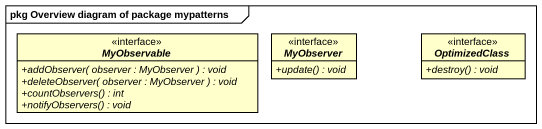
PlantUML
@startuml
mainframe pkg Overview diagram of package mypatterns
hide circle
hide empty members
skinparam classAttributeIconSize 0
interface MyObservable {
  {abstract} +addObserver( observer : MyObserver ) : void
  {abstract} +deleteObserver( observer : MyObserver ) : void
  {abstract} +countObservers() : int
  {abstract} +notifyObservers() : void
}
interface MyObserver {
  {abstract} +update() : void
}
interface OptimizedClass {
  {abstract} +destroy() : void
}
@enduml
